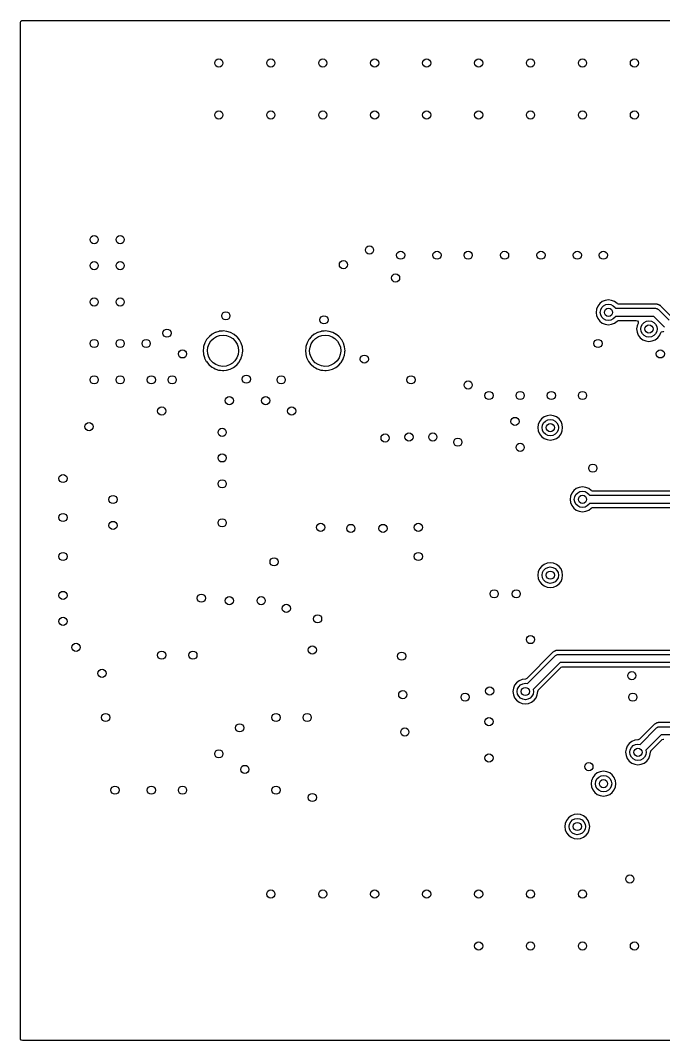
# Model space of a CAD drawing. Extents: x 3.91 to 7.47, y -4.88 to -2.92.
# Drawn here: x 3.907 to 5.145, y -4.88 to -2.915 of the extents above; entities that cross this region are included whole.
import ezdxf

# ---------------------------------------------------------------- set-up
doc = ezdxf.new("R2010")
doc.units = 0
doc.header["$MEASUREMENT"] = 0
doc.layers.add('BLACK', color=7, linetype='CONTINUOUS')

msp = doc.modelspace()

# ---------------------------------------------------------------- linework, layer by layer
at = {"layer": 'BLACK', "linetype": 'CONTINUOUS'}
for p, q in [((3.90657, -2.91931), (3.90731, -2.91702)), ((3.90657, -4.87573), (3.90657, -2.91931)), ((3.90731, -2.91702), (3.90926, -2.9156)), ((3.90926, -2.9156), (3.91047, -2.91541)), ((3.91047, -2.91541), (7.46688, -2.91541)), ((5.02675, -3.45687), (5.02181, -3.46066)), ((5.0325, -3.45448), (5.02675, -3.45687)), ((5.03867, -3.45367), (5.0325, -3.45448)), ((5.04485, -3.45448), (5.03867, -3.45367)), ((5.0506, -3.45687), (5.04485, -3.45448)), ((5.05554, -3.46066), (5.0506, -3.45687)), ((5.01564, -3.47135), (5.01483, -3.47752)), ((5.01802, -3.46559), (5.01564, -3.47135)), ((5.02181, -3.46066), (5.01802, -3.46559)), ((5.02293, -3.47752), (5.0237, -3.47265)), ((5.0237, -3.47265), (5.02593, -3.46826)), ((5.02593, -3.46826), (5.02942, -3.46478)), ((5.02942, -3.46478), (5.03381, -3.46254)), ((5.03381, -3.46254), (5.03867, -3.46177)), ((5.03867, -3.46177), (5.04354, -3.46254)), ((5.04354, -3.46254), (5.04793, -3.46478)), ((5.04793, -3.46478), (5.05142, -3.46826)), ((5.05142, -3.46826), (5.05212, -3.46964)), ((5.05212, -3.46964), (5.1292, -3.46964)), ((5.05561, -3.46075), (5.05554, -3.46066)), ((5.05591, -3.461), (5.05561, -3.46075)), ((5.0582, -3.46175), (5.05591, -3.461)), ((5.13169, -3.46175), (5.0582, -3.46175)), ((5.1292, -3.46964), (5.13049, -3.46994)), ((5.13049, -3.46994), (5.13179, -3.47009)), ((5.13259, -3.46204), (5.13169, -3.46175)), ((5.13179, -3.47009), (5.13218, -3.47033)), ((5.13218, -3.47033), (5.13262, -3.47043)), ((5.13319, -3.46219), (5.13259, -3.46204)), ((5.13262, -3.47043), (5.13364, -3.47125)), ((5.13382, -3.46229), (5.13319, -3.46219)), ((5.13364, -3.47125), (5.13476, -3.47195)), ((5.13412, -3.46233), (5.13382, -3.46229)), ((5.13382, -3.46229), (5.13382, -3.46229)), ((5.13497, -3.46277), (5.13412, -3.46233)), ((5.13476, -3.47195), (5.15558, -3.49277)), ((5.13553, -3.463), (5.13497, -3.46277)), ((5.13644, -3.46329), (5.13553, -3.463)), ((5.13669, -3.46347), (5.13644, -3.46329)), ((5.13721, -3.46385), (5.13669, -3.46347)), ((5.13773, -3.46417), (5.13721, -3.46385)), ((5.13857, -3.4646), (5.13773, -3.46417)), ((5.13946, -3.46549), (5.13857, -3.4646)), ((5.15771, -3.48374), (5.13946, -3.46549)), ((5.13946, -3.46549), (5.13946, -3.46549)), ((5.01483, -3.47752), (5.01486, -3.47777)), ((5.01486, -3.47777), (5.01495, -3.47844)), ((5.01495, -3.47844), (5.01564, -3.48369)), ((5.01564, -3.48369), (5.01802, -3.48944)), ((5.01802, -3.48944), (5.02181, -3.49438)), ((5.02181, -3.49438), (5.02675, -3.49817)), ((5.0237, -3.48238), (5.02293, -3.47752)), ((5.02593, -3.48677), (5.0237, -3.48238)), ((5.02942, -3.49026), (5.02593, -3.48677)), ((5.03381, -3.49249), (5.02942, -3.49026)), ((5.03867, -3.49326), (5.03381, -3.49249)), ((5.04354, -3.49249), (5.03867, -3.49326)), ((5.04793, -3.49026), (5.04354, -3.49249)), ((5.05142, -3.48677), (5.04793, -3.49026)), ((5.0506, -3.49817), (5.05554, -3.49438)), ((5.05212, -3.48539), (5.05142, -3.48677)), ((5.12593, -3.48539), (5.05212, -3.48539)), ((5.05554, -3.49438), (5.05759, -3.49333)), ((5.05554, -3.49438), (5.05554, -3.49438)), ((5.05759, -3.49333), (5.0582, -3.49328)), ((5.0582, -3.49328), (5.09198, -3.49328)), ((5.09198, -3.49328), (5.09427, -3.49403)), ((5.09427, -3.49403), (5.09568, -3.49598)), ((5.09568, -3.49598), (5.09568, -3.49839)), ((5.10742, -3.49678), (5.11181, -3.49454)), ((5.11181, -3.49454), (5.11667, -3.49377)), ((5.11667, -3.49377), (5.12154, -3.49454)), ((5.12154, -3.49454), (5.12593, -3.49678)), ((5.14675, -3.50621), (5.12593, -3.48539)), ((4.28852, -3.51431), (4.28247, -3.5161)), ((4.28941, -3.51405), (4.28852, -3.51431)), ((4.2896, -3.51403), (4.28941, -3.51405)), ((4.29478, -3.51356), (4.2896, -3.51403)), ((4.2896, -3.51403), (4.2896, -3.51403)), ((4.29681, -3.51338), (4.29478, -3.51356)), ((4.297, -3.5134), (4.29681, -3.51338)), ((4.30373, -3.51411), (4.297, -3.5134)), ((4.297, -3.5134), (4.297, -3.5134)), ((4.30421, -3.51415), (4.30373, -3.51411)), ((4.3113, -3.51635), (4.30421, -3.51415)), ((4.48537, -3.51431), (4.47932, -3.5161)), ((4.48626, -3.51405), (4.48537, -3.51431)), ((4.48645, -3.51403), (4.48626, -3.51405)), ((4.49163, -3.51356), (4.48645, -3.51403)), ((4.48645, -3.51403), (4.48645, -3.51403)), ((4.49367, -3.51338), (4.49163, -3.51356)), ((4.49385, -3.5134), (4.49367, -3.51338)), ((4.50059, -3.51411), (4.49385, -3.5134)), ((4.49385, -3.5134), (4.49385, -3.5134)), ((4.50106, -3.51415), (4.50059, -3.51411)), ((4.50815, -3.51635), (4.50106, -3.51415)), ((5.02675, -3.49817), (5.0325, -3.50055)), ((5.0325, -3.50055), (5.03867, -3.50136)), ((5.03867, -3.50136), (5.04485, -3.50055)), ((5.04485, -3.50055), (5.0506, -3.49817)), ((5.09364, -3.50335), (5.09283, -3.50952)), ((5.09283, -3.50952), (5.09364, -3.51569)), ((5.09448, -3.50133), (5.09364, -3.50335)), ((5.09364, -3.51569), (5.09602, -3.52144)), ((5.09558, -3.49867), (5.09448, -3.50133)), ((5.09568, -3.49839), (5.09558, -3.49867)), ((5.10093, -3.50952), (5.1017, -3.50465)), ((5.1017, -3.51438), (5.10093, -3.50952)), ((5.1017, -3.50465), (5.10393, -3.50026)), ((5.10393, -3.51877), (5.1017, -3.51438)), ((5.10393, -3.50026), (5.10742, -3.49678)), ((5.12593, -3.49678), (5.12942, -3.50026)), ((5.12942, -3.50026), (5.13165, -3.50465)), ((5.13165, -3.51438), (5.12942, -3.51877)), ((5.13165, -3.50465), (5.13242, -3.50952)), ((5.13242, -3.50952), (5.13165, -3.51438)), ((5.13933, -3.51661), (5.14089, -3.51478)), ((5.14089, -3.51478), (5.14323, -3.51421)), ((5.14323, -3.51421), (5.1447, -3.51463)), ((5.1447, -3.51463), (5.14482, -3.51469)), ((5.14482, -3.51469), (5.14507, -3.51487)), ((4.26513, -3.52994), (4.26155, -3.53645)), ((4.26575, -3.5292), (4.26513, -3.52994)), ((4.26979, -3.52439), (4.26575, -3.5292)), ((4.26968, -3.53811), (4.2733, -3.53249)), ((4.26991, -3.52425), (4.26979, -3.52439)), ((4.26979, -3.52439), (4.26979, -3.52439)), ((4.27031, -3.52392), (4.26991, -3.52425)), ((4.27555, -3.51971), (4.27031, -3.52392)), ((4.2733, -3.53249), (4.27808, -3.52781)), ((4.2757, -3.51959), (4.27555, -3.51971)), ((4.27555, -3.51971), (4.27555, -3.51971)), ((4.27587, -3.5195), (4.2757, -3.51959)), ((4.28141, -3.51661), (4.27587, -3.5195)), ((4.27587, -3.5195), (4.27587, -3.5195)), ((4.27808, -3.52781), (4.28378, -3.52431)), ((4.28228, -3.51615), (4.28141, -3.51661)), ((4.28247, -3.5161), (4.28228, -3.51615)), ((4.28247, -3.5161), (4.28247, -3.5161)), ((4.28378, -3.52431), (4.29011, -3.52215)), ((4.29011, -3.52215), (4.29676, -3.52145)), ((4.29676, -3.52145), (4.3034, -3.52225)), ((4.3034, -3.52225), (4.3097, -3.52449)), ((4.3097, -3.52449), (4.31535, -3.52807)), ((4.31784, -3.51989), (4.3113, -3.51635)), ((4.31535, -3.52807), (4.32006, -3.53282)), ((4.31799, -3.52001), (4.31784, -3.51989)), ((4.3234, -3.52448), (4.31799, -3.52001)), ((4.31799, -3.52001), (4.31799, -3.52001)), ((4.32006, -3.53282), (4.3236, -3.53849)), ((4.32357, -3.52462), (4.3234, -3.52448)), ((4.32826, -3.53038), (4.32357, -3.52462)), ((4.33175, -3.53694), (4.32826, -3.53038)), ((4.46198, -3.52994), (4.4584, -3.53645)), ((4.4626, -3.5292), (4.46198, -3.52994)), ((4.46664, -3.52439), (4.4626, -3.5292)), ((4.46653, -3.53811), (4.47015, -3.53249)), ((4.46676, -3.52425), (4.46664, -3.52439)), ((4.46664, -3.52439), (4.46664, -3.52439)), ((4.46716, -3.52392), (4.46676, -3.52425)), ((4.4724, -3.51971), (4.46716, -3.52392)), ((4.47015, -3.53249), (4.47493, -3.52781)), ((4.47255, -3.51959), (4.4724, -3.51971)), ((4.4724, -3.51971), (4.4724, -3.51971)), ((4.47272, -3.5195), (4.47255, -3.51959)), ((4.47826, -3.51661), (4.47272, -3.5195)), ((4.47272, -3.5195), (4.47272, -3.5195)), ((4.47493, -3.52781), (4.48063, -3.52431)), ((4.47914, -3.51615), (4.47826, -3.51661)), ((4.47932, -3.5161), (4.47914, -3.51615)), ((4.47932, -3.5161), (4.47932, -3.5161)), ((4.48063, -3.52431), (4.48696, -3.52215)), ((4.48696, -3.52215), (4.49361, -3.52145)), ((4.49361, -3.52145), (4.50025, -3.52225)), ((4.50025, -3.52225), (4.50655, -3.52449)), ((4.50655, -3.52449), (4.5122, -3.52807)), ((4.51469, -3.51989), (4.50815, -3.51635)), ((4.5122, -3.52807), (4.51691, -3.53282)), ((4.51484, -3.52001), (4.51469, -3.51989)), ((4.52025, -3.52448), (4.51484, -3.52001)), ((4.51484, -3.52001), (4.51484, -3.52001)), ((4.51691, -3.53282), (4.52045, -3.53849)), ((4.52042, -3.52462), (4.52025, -3.52448)), ((4.52511, -3.53038), (4.52042, -3.52462)), ((4.5286, -3.53694), (4.52511, -3.53038)), ((5.09602, -3.52144), (5.09981, -3.52638)), ((5.09981, -3.52638), (5.10475, -3.53017)), ((5.10742, -3.52226), (5.10393, -3.51877)), ((5.10475, -3.53017), (5.1105, -3.53255)), ((5.11181, -3.52449), (5.10742, -3.52226)), ((5.1105, -3.53255), (5.11667, -3.53336)), ((5.11667, -3.52526), (5.11181, -3.52449)), ((5.12154, -3.52449), (5.11667, -3.52526)), ((5.11667, -3.53336), (5.12285, -3.53255)), ((5.12593, -3.52226), (5.12154, -3.52449)), ((5.12285, -3.53255), (5.1286, -3.53017)), ((5.12942, -3.51877), (5.12593, -3.52226)), ((5.1286, -3.53017), (5.13354, -3.52638)), ((5.13354, -3.52638), (5.13733, -3.52144)), ((5.13733, -3.52144), (5.13933, -3.51661)), ((4.25856, -3.55017), (4.25848, -3.55092)), ((4.25848, -3.55092), (4.25849, -3.55111)), ((4.25849, -3.55111), (4.25906, -3.55787)), ((4.25894, -3.54677), (4.25856, -3.55017)), ((4.2593, -3.54354), (4.25894, -3.54677)), ((4.26155, -3.53645), (4.2593, -3.54354)), ((4.26655, -3.55103), (4.26739, -3.5444)), ((4.2672, -3.55769), (4.26655, -3.55103)), ((4.26739, -3.5444), (4.26968, -3.53811)), ((4.3236, -3.53849), (4.3258, -3.54481)), ((4.32654, -3.55229), (4.32561, -3.55891)), ((4.3258, -3.54481), (4.32655, -3.55145)), ((4.32655, -3.55145), (4.32654, -3.55229)), ((4.3339, -3.54406), (4.33175, -3.53694)), ((4.33457, -3.55092), (4.3339, -3.54406)), ((4.33422, -3.55559), (4.33461, -3.55252)), ((4.33463, -3.55145), (4.33457, -3.55092)), ((4.33461, -3.55252), (4.33463, -3.55145)), ((4.45541, -3.55017), (4.45533, -3.55092)), ((4.45533, -3.55092), (4.45534, -3.55111)), ((4.45534, -3.55111), (4.45591, -3.55787)), ((4.45579, -3.54677), (4.45541, -3.55017)), ((4.45615, -3.54354), (4.45579, -3.54677)), ((4.4584, -3.53645), (4.45615, -3.54354)), ((4.4634, -3.55103), (4.46424, -3.5444)), ((4.46405, -3.55769), (4.4634, -3.55103)), ((4.46424, -3.5444), (4.46653, -3.53811)), ((4.52045, -3.53849), (4.52265, -3.54481)), ((4.52339, -3.55229), (4.52246, -3.55891)), ((4.52265, -3.54481), (4.5234, -3.55145)), ((4.5234, -3.55145), (4.52339, -3.55229)), ((4.53075, -3.54406), (4.5286, -3.53694)), ((4.53148, -3.55145), (4.53075, -3.54406)), ((4.53107, -3.55559), (4.53146, -3.55252)), ((4.53146, -3.55252), (4.53148, -3.55145)), ((4.25906, -3.55787), (4.2591, -3.55833)), ((4.2591, -3.55833), (4.25915, -3.55851)), ((4.25915, -3.55851), (4.25915, -3.55851)), ((4.25915, -3.55851), (4.26077, -3.56418)), ((4.26077, -3.56418), (4.26115, -3.56547)), ((4.26115, -3.56547), (4.26123, -3.56564)), ((4.26123, -3.56564), (4.26446, -3.57191)), ((4.26446, -3.57191), (4.26446, -3.57191)), ((4.26446, -3.57191), (4.26454, -3.57208)), ((4.26454, -3.57208), (4.26916, -3.5779)), ((4.26932, -3.56404), (4.2672, -3.55769)), ((4.27278, -3.56976), (4.26932, -3.56404)), ((4.27743, -3.57457), (4.27278, -3.56976)), ((4.28302, -3.57823), (4.27743, -3.57457)), ((4.31953, -3.57074), (4.31469, -3.57535)), ((4.32323, -3.56517), (4.31953, -3.57074)), ((4.32293, -3.57888), (4.32673, -3.57448)), ((4.32561, -3.55891), (4.32323, -3.56517)), ((4.32673, -3.57448), (4.32766, -3.5734)), ((4.32766, -3.5734), (4.32795, -3.57291)), ((4.32795, -3.57291), (4.33124, -3.56711)), ((4.33124, -3.56711), (4.33133, -3.56694)), ((4.33124, -3.56711), (4.33124, -3.56711)), ((4.33133, -3.56694), (4.33188, -3.56529)), ((4.33188, -3.56529), (4.33362, -3.56007)), ((4.33362, -3.56007), (4.33368, -3.55989)), ((4.33362, -3.56007), (4.33362, -3.56007)), ((4.33368, -3.55989), (4.33377, -3.5592)), ((4.33377, -3.5592), (4.33422, -3.55559)), ((4.45591, -3.55787), (4.45595, -3.55833)), ((4.45595, -3.55833), (4.456, -3.55851)), ((4.456, -3.55851), (4.456, -3.55851)), ((4.456, -3.55851), (4.45762, -3.56418)), ((4.45762, -3.56418), (4.458, -3.56547)), ((4.458, -3.56547), (4.45808, -3.56564)), ((4.45808, -3.56564), (4.46131, -3.57191)), ((4.46131, -3.57191), (4.46131, -3.57191)), ((4.46131, -3.57191), (4.46139, -3.57208)), ((4.46139, -3.57208), (4.46601, -3.5779)), ((4.46617, -3.56404), (4.46405, -3.55769)), ((4.46963, -3.56976), (4.46617, -3.56404)), ((4.47428, -3.57457), (4.46963, -3.56976)), ((4.47987, -3.57823), (4.47428, -3.57457)), ((4.51638, -3.57074), (4.51154, -3.57535)), ((4.52008, -3.56517), (4.51638, -3.57074)), ((4.51978, -3.57888), (4.52358, -3.57448)), ((4.52246, -3.55891), (4.52008, -3.56517)), ((4.52358, -3.57448), (4.52451, -3.5734)), ((4.52451, -3.5734), (4.5248, -3.57291)), ((4.5248, -3.57291), (4.52786, -3.56752)), ((4.52786, -3.56752), (4.52809, -3.56711)), ((4.52809, -3.56711), (4.52818, -3.56694)), ((4.52809, -3.56711), (4.52809, -3.56711)), ((4.52818, -3.56694), (4.52873, -3.56529)), ((4.52873, -3.56529), (4.53047, -3.56007)), ((4.53047, -3.56007), (4.53053, -3.55989)), ((4.53047, -3.56007), (4.53047, -3.56007)), ((4.53053, -3.55989), (4.53062, -3.5592)), ((4.53062, -3.5592), (4.53107, -3.55559)), ((4.26916, -3.5779), (4.2693, -3.57803)), ((4.2693, -3.57803), (4.2693, -3.57803)), ((4.2693, -3.57803), (4.27467, -3.5826)), ((4.27467, -3.5826), (4.27467, -3.5826)), ((4.27467, -3.5826), (4.27482, -3.58272)), ((4.27482, -3.58272), (4.27498, -3.58281)), ((4.27498, -3.58281), (4.27498, -3.58281)), ((4.27498, -3.58281), (4.27806, -3.58453)), ((4.27806, -3.58453), (4.2813, -3.58635)), ((4.2813, -3.58635), (4.28291, -3.58687)), ((4.28291, -3.58687), (4.28819, -3.58858)), ((4.28929, -3.58056), (4.28302, -3.57823)), ((4.28819, -3.58858), (4.28819, -3.58858)), ((4.28819, -3.58858), (4.28837, -3.58864)), ((4.28837, -3.58864), (4.28856, -3.58867)), ((4.28856, -3.58867), (4.28856, -3.58867)), ((4.28856, -3.58867), (4.29206, -3.58908)), ((4.29592, -3.58145), (4.28929, -3.58056)), ((4.29206, -3.58908), (4.29575, -3.58952)), ((4.29575, -3.58952), (4.29594, -3.58951)), ((4.30258, -3.58084), (4.29592, -3.58145)), ((4.29594, -3.58951), (4.29837, -3.58932)), ((4.29594, -3.58951), (4.29594, -3.58951)), ((4.29837, -3.58932), (4.30316, -3.58895)), ((4.30894, -3.57877), (4.30258, -3.58084)), ((4.30316, -3.58895), (4.31032, -3.58695)), ((4.31469, -3.57535), (4.30894, -3.57877)), ((4.31032, -3.58695), (4.31695, -3.5836)), ((4.31695, -3.5836), (4.32281, -3.57903)), ((4.32281, -3.57903), (4.32293, -3.57888)), ((4.32293, -3.57888), (4.32293, -3.57888)), ((4.46601, -3.5779), (4.46615, -3.57803)), ((4.46615, -3.57803), (4.46615, -3.57803)), ((4.46615, -3.57803), (4.47152, -3.5826)), ((4.47152, -3.5826), (4.47152, -3.5826)), ((4.47152, -3.5826), (4.47167, -3.58272)), ((4.47167, -3.58272), (4.47183, -3.58281)), ((4.47183, -3.58281), (4.47183, -3.58281)), ((4.47183, -3.58281), (4.47491, -3.58453)), ((4.47491, -3.58453), (4.47816, -3.58635)), ((4.47816, -3.58635), (4.47976, -3.58687)), ((4.47976, -3.58687), (4.48504, -3.58858)), ((4.48614, -3.58056), (4.47987, -3.57823)), ((4.48504, -3.58858), (4.48504, -3.58858)), ((4.48504, -3.58858), (4.48522, -3.58864)), ((4.48522, -3.58864), (4.48541, -3.58867)), ((4.48541, -3.58867), (4.48541, -3.58867)), ((4.48541, -3.58867), (4.48891, -3.58908)), ((4.49277, -3.58145), (4.48614, -3.58056)), ((4.48891, -3.58908), (4.4926, -3.58952)), ((4.4926, -3.58952), (4.49279, -3.58951)), ((4.49943, -3.58084), (4.49277, -3.58145)), ((4.49279, -3.58951), (4.49522, -3.58932)), ((4.49279, -3.58951), (4.49279, -3.58951)), ((4.49522, -3.58932), (4.50001, -3.58895)), ((4.50579, -3.57877), (4.49943, -3.58084)), ((4.50001, -3.58895), (4.50717, -3.58695)), ((4.51154, -3.57535), (4.50579, -3.57877)), ((4.50717, -3.58695), (4.5138, -3.5836)), ((4.5138, -3.5836), (4.51966, -3.57903)), ((4.51966, -3.57903), (4.51978, -3.57888)), ((4.51978, -3.57888), (4.51978, -3.57888)), ((4.90602, -3.68759), (4.90364, -3.69335)), ((4.90981, -3.68266), (4.90602, -3.68759)), ((4.91475, -3.67887), (4.90981, -3.68266)), ((4.9117, -3.69465), (4.91393, -3.69026)), ((4.91393, -3.69026), (4.91742, -3.68678)), ((4.9205, -3.67648), (4.91475, -3.67887)), ((4.91742, -3.68678), (4.92181, -3.68454)), ((4.92667, -3.67567), (4.9205, -3.67648)), ((4.92181, -3.68454), (4.92667, -3.68377)), ((4.93285, -3.67648), (4.92667, -3.67567)), ((4.92667, -3.68377), (4.93154, -3.68454)), ((4.93154, -3.68454), (4.93593, -3.68678)), ((4.9386, -3.67887), (4.93285, -3.67648)), ((4.93593, -3.68678), (4.93942, -3.69026)), ((4.94354, -3.68266), (4.9386, -3.67887)), ((4.93942, -3.69026), (4.94165, -3.69465)), ((4.94733, -3.68759), (4.94354, -3.68266)), ((4.94971, -3.69335), (4.94733, -3.68759)), ((4.90364, -3.69335), (4.90283, -3.69952)), ((4.90283, -3.69952), (4.90364, -3.70569)), ((4.90364, -3.70569), (4.90602, -3.71144)), ((4.90602, -3.71144), (4.90981, -3.71638)), ((4.91093, -3.69952), (4.9117, -3.69465)), ((4.9117, -3.70438), (4.91093, -3.69952)), ((4.91393, -3.70877), (4.9117, -3.70438)), ((4.91742, -3.71226), (4.91393, -3.70877)), ((4.92181, -3.71449), (4.91742, -3.71226)), ((4.93593, -3.71226), (4.93154, -3.71449)), ((4.93942, -3.70877), (4.93593, -3.71226)), ((4.94165, -3.70438), (4.93942, -3.70877)), ((4.94165, -3.69465), (4.94242, -3.69952)), ((4.94242, -3.69952), (4.94165, -3.70438)), ((4.94354, -3.71638), (4.94733, -3.71144)), ((4.94733, -3.71144), (4.94971, -3.70569)), ((4.95052, -3.69952), (4.94971, -3.69335)), ((4.94971, -3.70569), (4.95052, -3.69952)), ((4.90981, -3.71638), (4.91475, -3.72017)), ((4.91475, -3.72017), (4.9205, -3.72255)), ((4.9205, -3.72255), (4.92667, -3.72336)), ((4.92667, -3.71526), (4.92181, -3.71449)), ((4.93154, -3.71449), (4.92667, -3.71526)), ((4.92667, -3.72336), (4.93285, -3.72255)), ((4.93285, -3.72255), (4.9386, -3.72017)), ((4.9386, -3.72017), (4.94354, -3.71638)), ((4.96802, -3.82559), (4.96564, -3.83135)), ((4.97181, -3.82066), (4.96802, -3.82559)), ((4.97675, -3.81687), (4.97181, -3.82066)), ((4.9737, -3.83265), (4.97593, -3.82826)), ((4.97593, -3.82826), (4.97942, -3.82478)), ((4.9825, -3.81448), (4.97675, -3.81687)), ((4.97942, -3.82478), (4.98381, -3.82254)), ((4.98867, -3.81367), (4.9825, -3.81448)), ((4.98381, -3.82254), (4.98867, -3.82177)), ((4.99485, -3.81448), (4.98867, -3.81367)), ((4.98867, -3.82177), (4.99354, -3.82254)), ((4.99354, -3.82254), (4.99793, -3.82478)), ((5.0006, -3.81687), (4.99485, -3.81448)), ((4.99793, -3.82478), (5.00142, -3.82826)), ((5.00554, -3.82066), (5.0006, -3.81687)), ((5.00142, -3.82826), (5.00212, -3.82964)), ((5.00212, -3.82964), (5.93541, -3.82964)), ((5.00561, -3.82075), (5.00554, -3.82066)), ((5.00591, -3.821), (5.00561, -3.82075)), ((5.0082, -3.82175), (5.00591, -3.821)), ((5.93053, -3.82175), (5.0082, -3.82175)), ((4.96564, -3.83135), (4.96483, -3.83752)), ((4.96483, -3.83752), (4.96564, -3.84369)), ((4.96564, -3.84369), (4.96802, -3.84944)), ((4.96802, -3.84944), (4.97181, -3.85438)), ((4.97293, -3.83752), (4.9737, -3.83265)), ((4.9737, -3.84238), (4.97293, -3.83752)), ((4.97593, -3.84677), (4.9737, -3.84238)), ((4.97942, -3.85026), (4.97593, -3.84677)), ((5.00142, -3.84677), (4.99793, -3.85026)), ((5.00212, -3.84539), (5.00142, -3.84677)), ((5.93867, -3.84539), (5.00212, -3.84539)), ((4.97181, -3.85438), (4.97675, -3.85817)), ((4.97675, -3.85817), (4.9825, -3.86055)), ((4.98381, -3.85249), (4.97942, -3.85026)), ((4.9825, -3.86055), (4.98867, -3.86136)), ((4.98867, -3.85326), (4.98381, -3.85249)), ((4.99354, -3.85249), (4.98867, -3.85326)), ((4.98867, -3.86136), (4.99485, -3.86055)), ((4.99793, -3.85026), (4.99354, -3.85249)), ((4.99485, -3.86055), (5.0006, -3.85817)), ((5.0006, -3.85817), (5.00554, -3.85438)), ((5.00554, -3.85438), (5.00759, -3.85333)), ((5.00554, -3.85438), (5.00554, -3.85438)), ((5.00759, -3.85333), (5.0082, -3.85328)), ((5.0082, -3.85328), (5.94117, -3.85328)), ((4.90981, -3.96666), (4.90602, -3.97159)), ((4.91475, -3.96287), (4.90981, -3.96666)), ((4.9205, -3.96048), (4.91475, -3.96287)), ((4.92667, -3.95967), (4.9205, -3.96048)), ((4.93285, -3.96048), (4.92667, -3.95967)), ((4.9386, -3.96287), (4.93285, -3.96048)), ((4.94354, -3.96666), (4.9386, -3.96287)), ((4.94733, -3.97159), (4.94354, -3.96666)), ((4.90364, -3.97735), (4.90283, -3.98352)), ((4.90283, -3.98352), (4.90364, -3.98969)), ((4.90602, -3.97159), (4.90364, -3.97735)), ((4.91093, -3.98352), (4.9117, -3.97865)), ((4.9117, -3.98838), (4.91093, -3.98352)), ((4.9117, -3.97865), (4.91393, -3.97426)), ((4.91393, -3.97426), (4.91742, -3.97078)), ((4.91742, -3.97078), (4.92181, -3.96854)), ((4.92181, -3.96854), (4.92667, -3.96777)), ((4.92667, -3.96777), (4.93154, -3.96854)), ((4.93154, -3.96854), (4.93593, -3.97078)), ((4.93593, -3.97078), (4.93942, -3.97426)), ((4.93942, -3.97426), (4.94165, -3.97865)), ((4.94165, -3.97865), (4.94242, -3.98352)), ((4.94242, -3.98352), (4.94165, -3.98838)), ((4.94971, -3.97735), (4.94733, -3.97159)), ((4.95052, -3.98352), (4.94971, -3.97735)), ((4.94971, -3.98969), (4.95052, -3.98352)), ((4.90364, -3.98969), (4.90602, -3.99544)), ((4.90602, -3.99544), (4.90981, -4.00038)), ((4.90981, -4.00038), (4.91475, -4.00417)), ((4.91393, -3.99277), (4.9117, -3.98838)), ((4.91742, -3.99626), (4.91393, -3.99277)), ((4.91475, -4.00417), (4.9205, -4.00655)), ((4.92181, -3.99849), (4.91742, -3.99626)), ((4.9205, -4.00655), (4.92667, -4.00736)), ((4.92667, -3.99926), (4.92181, -3.99849)), ((4.93154, -3.99849), (4.92667, -3.99926)), ((4.92667, -4.00736), (4.93285, -4.00655)), ((4.93593, -3.99626), (4.93154, -3.99849)), ((4.93285, -4.00655), (4.9386, -4.00417)), ((4.93942, -3.99277), (4.93593, -3.99626)), ((4.9386, -4.00417), (4.94354, -4.00038)), ((4.94165, -3.98838), (4.93942, -3.99277)), ((4.94354, -4.00038), (4.94733, -3.99544)), ((4.94733, -3.99544), (4.94971, -3.98969)), ((4.93188, -4.13201), (4.88133, -4.18256)), ((4.88266, -4.1924), (4.93659, -4.13846)), ((4.93277, -4.13112), (4.93188, -4.13201)), ((4.93188, -4.13201), (4.93188, -4.13201)), ((4.93361, -4.13069), (4.93277, -4.13112)), ((4.93414, -4.13037), (4.93361, -4.13069)), ((4.93466, -4.13), (4.93414, -4.13037)), ((4.9349, -4.12982), (4.93466, -4.13)), ((4.93581, -4.12952), (4.9349, -4.12982)), ((4.93637, -4.12929), (4.93581, -4.12952)), ((4.93722, -4.12886), (4.93637, -4.12929)), ((4.93659, -4.13846), (4.93771, -4.13776)), ((4.93752, -4.12881), (4.93722, -4.12886)), ((4.93816, -4.12871), (4.93752, -4.12881)), ((4.93752, -4.12881), (4.93752, -4.12881)), ((4.93771, -4.13776), (4.93874, -4.13694)), ((4.93875, -4.12857), (4.93816, -4.12871)), ((4.93874, -4.13694), (4.93918, -4.13684)), ((4.93965, -4.12827), (4.93875, -4.12857)), ((4.93918, -4.13684), (4.93956, -4.1366)), ((4.93956, -4.1366), (4.94087, -4.13646)), ((5.72401, -4.12827), (4.93965, -4.12827)), ((4.94087, -4.13646), (4.94215, -4.13617)), ((4.94215, -4.13617), (5.72889, -4.13617)), ((4.94541, -4.15191), (4.89379, -4.20353)), ((4.90363, -4.20486), (4.94754, -4.16095)), ((5.73215, -4.15191), (4.94541, -4.15191)), ((4.94754, -4.16095), (4.94969, -4.15986)), ((4.94969, -4.15986), (4.9503, -4.15981)), ((4.9503, -4.15981), (5.73465, -4.15981)), ((4.87867, -4.18367), (4.8725, -4.18448)), ((4.8788, -4.18369), (4.87867, -4.18367)), ((4.87918, -4.18366), (4.8788, -4.18369)), ((4.88133, -4.18256), (4.87918, -4.18366)), ((4.85564, -4.20135), (4.85483, -4.20752)), ((4.85802, -4.19559), (4.85564, -4.20135)), ((4.86181, -4.19066), (4.85802, -4.19559)), ((4.86675, -4.18687), (4.86181, -4.19066)), ((4.86293, -4.20752), (4.8637, -4.20265)), ((4.8637, -4.20265), (4.86593, -4.19826)), ((4.86593, -4.19826), (4.86942, -4.19478)), ((4.8725, -4.18448), (4.86675, -4.18687)), ((4.86942, -4.19478), (4.87381, -4.19254)), ((4.87381, -4.19254), (4.87867, -4.19177)), ((4.87867, -4.19177), (4.88266, -4.1924)), ((4.85483, -4.20752), (4.85564, -4.21369)), ((4.85564, -4.21369), (4.85802, -4.21944)), ((4.85802, -4.21944), (4.86181, -4.22438)), ((4.8637, -4.21238), (4.86293, -4.20752)), ((4.86593, -4.21677), (4.8637, -4.21238)), ((4.86942, -4.22026), (4.86593, -4.21677)), ((4.87381, -4.22249), (4.86942, -4.22026)), ((4.87867, -4.22326), (4.87381, -4.22249)), ((4.88354, -4.22249), (4.87867, -4.22326)), ((4.88793, -4.22026), (4.88354, -4.22249)), ((4.89142, -4.21677), (4.88793, -4.22026)), ((4.89365, -4.21238), (4.89142, -4.21677)), ((4.89442, -4.20752), (4.89365, -4.21238)), ((4.89379, -4.20353), (4.89442, -4.20752)), ((4.89554, -4.22438), (4.89933, -4.21944)), ((4.89933, -4.21944), (4.90171, -4.21369)), ((4.90171, -4.21369), (4.90252, -4.20752)), ((4.90252, -4.20752), (4.90323, -4.20533)), ((4.90252, -4.20752), (4.90252, -4.20752)), ((4.90323, -4.20533), (4.90363, -4.20486)), ((4.86181, -4.22438), (4.86675, -4.22817)), ((4.86675, -4.22817), (4.8725, -4.23055)), ((4.8725, -4.23055), (4.87867, -4.23136)), ((4.87867, -4.23136), (4.88485, -4.23055)), ((4.88485, -4.23055), (4.8906, -4.22817)), ((4.8906, -4.22817), (4.89554, -4.22438)), ((5.12656, -4.27119), (5.09818, -4.29957)), ((5.09951, -4.30941), (5.13127, -4.27764)), ((5.12745, -4.27031), (5.12656, -4.27119)), ((5.12656, -4.27119), (5.12656, -4.27119)), ((5.12772, -4.27017), (5.12745, -4.27031)), ((5.12829, -4.26987), (5.12772, -4.27017)), ((5.12772, -4.27017), (5.12772, -4.27017)), ((5.12881, -4.26955), (5.12829, -4.26987)), ((5.12958, -4.269), (5.12881, -4.26955)), ((5.12987, -4.2689), (5.12958, -4.269)), ((5.13049, -4.2687), (5.12987, -4.2689)), ((5.12987, -4.2689), (5.12987, -4.2689)), ((5.13105, -4.26847), (5.13049, -4.2687)), ((5.1319, -4.26804), (5.13105, -4.26847)), ((5.13127, -4.27764), (5.13239, -4.27694)), ((5.1322, -4.26799), (5.1319, -4.26804)), ((5.13283, -4.26789), (5.1322, -4.26799)), ((5.1322, -4.26799), (5.1322, -4.26799)), ((5.13239, -4.27694), (5.13341, -4.27613)), ((5.13343, -4.26775), (5.13283, -4.26789)), ((5.13341, -4.27613), (5.13386, -4.27602)), ((5.13433, -4.26745), (5.13343, -4.26775)), ((5.13386, -4.27602), (5.13424, -4.27578)), ((5.13424, -4.27578), (5.13555, -4.27564)), ((5.67483, -4.26745), (5.13433, -4.26745)), ((5.13555, -4.27564), (5.13683, -4.27535)), ((5.13683, -4.27535), (5.67971, -4.27535)), ((5.08935, -4.30149), (5.0836, -4.30387)), ((5.09553, -4.30068), (5.08935, -4.30149)), ((5.09565, -4.30069), (5.09553, -4.30068)), ((5.09603, -4.30066), (5.09565, -4.30069)), ((5.09818, -4.29957), (5.09603, -4.30066)), ((5.14009, -4.29109), (5.11064, -4.32054)), ((5.12048, -4.32187), (5.14222, -4.30013)), ((5.68297, -4.29109), (5.14009, -4.29109)), ((5.14222, -4.30013), (5.14437, -4.29904)), ((5.14437, -4.29904), (5.14498, -4.29899)), ((5.07246, -4.31861), (5.07176, -4.32392)), ((5.07249, -4.31835), (5.07246, -4.31861)), ((5.07487, -4.3126), (5.07249, -4.31835)), ((5.07866, -4.30766), (5.07487, -4.3126)), ((5.0836, -4.30387), (5.07866, -4.30766)), ((5.07978, -4.32452), (5.08055, -4.31966)), ((5.08055, -4.31966), (5.08278, -4.31527)), ((5.08278, -4.31527), (5.08627, -4.31178)), ((5.08627, -4.31178), (5.09066, -4.30955)), ((5.09066, -4.30955), (5.09553, -4.30878)), ((5.09553, -4.30878), (5.09951, -4.30941)), ((5.11064, -4.32054), (5.11127, -4.32452)), ((5.07176, -4.32392), (5.07168, -4.32452)), ((5.07168, -4.32452), (5.07249, -4.3307)), ((5.07249, -4.3307), (5.07487, -4.33645)), ((5.07487, -4.33645), (5.07866, -4.34139)), ((5.08055, -4.32939), (5.07978, -4.32452)), ((5.08278, -4.33378), (5.08055, -4.32939)), ((5.08627, -4.33727), (5.08278, -4.33378)), ((5.09066, -4.3395), (5.08627, -4.33727)), ((5.09553, -4.34027), (5.09066, -4.3395)), ((5.10039, -4.3395), (5.09553, -4.34027)), ((5.10478, -4.33727), (5.10039, -4.3395)), ((5.10827, -4.33378), (5.10478, -4.33727)), ((5.1105, -4.32939), (5.10827, -4.33378)), ((5.11127, -4.32452), (5.1105, -4.32939)), ((5.11239, -4.34139), (5.11618, -4.33645)), ((5.11618, -4.33645), (5.11856, -4.3307)), ((5.11856, -4.3307), (5.11937, -4.32452)), ((5.11937, -4.32452), (5.12008, -4.32233)), ((5.11937, -4.32452), (5.11937, -4.32452)), ((5.12008, -4.32233), (5.12048, -4.32187)), ((5.07866, -4.34139), (5.0836, -4.34518)), ((5.0836, -4.34518), (5.08935, -4.34756)), ((5.08935, -4.34756), (5.09553, -4.34837)), ((5.09553, -4.34837), (5.1017, -4.34756)), ((5.1017, -4.34756), (5.10745, -4.34518)), ((5.10745, -4.34518), (5.11239, -4.34139)), ((5.00615, -4.37883), (5.00534, -4.385)), ((5.0065, -4.378), (5.00615, -4.37883)), ((5.00844, -4.37332), (5.0065, -4.378)), ((5.00854, -4.37308), (5.00844, -4.37332)), ((5.01233, -4.36814), (5.00854, -4.37308)), ((5.01726, -4.36435), (5.01233, -4.36814)), ((5.01344, -4.385), (5.01421, -4.38014)), ((5.01421, -4.38014), (5.01645, -4.37575)), ((5.01645, -4.37575), (5.01993, -4.37226)), ((5.02301, -4.36197), (5.01726, -4.36435)), ((5.01993, -4.37226), (5.02432, -4.37003)), ((5.02919, -4.36116), (5.02301, -4.36197)), ((5.02432, -4.37003), (5.02919, -4.36926)), ((5.03536, -4.36197), (5.02919, -4.36116)), ((5.02919, -4.36926), (5.03405, -4.37003)), ((5.03405, -4.37003), (5.03844, -4.37226)), ((5.04111, -4.36435), (5.03536, -4.36197)), ((5.03844, -4.37226), (5.04193, -4.37575)), ((5.04605, -4.36814), (5.04111, -4.36435)), ((5.04193, -4.37575), (5.04416, -4.38014)), ((5.04416, -4.38014), (5.04493, -4.385)), ((5.04984, -4.37308), (5.04605, -4.36814)), ((5.04994, -4.37332), (5.04984, -4.37308)), ((5.05187, -4.378), (5.04994, -4.37332)), ((5.05222, -4.37883), (5.05187, -4.378)), ((5.05303, -4.385), (5.05222, -4.37883)), ((5.00534, -4.385), (5.00537, -4.38526)), ((5.00537, -4.38526), (5.00539, -4.3854)), ((5.00539, -4.3854), (5.00615, -4.39118)), ((5.00615, -4.39118), (5.00854, -4.39693)), ((5.00854, -4.39693), (5.01233, -4.40187)), ((5.01421, -4.38987), (5.01344, -4.385)), ((5.01645, -4.39426), (5.01421, -4.38987)), ((5.01993, -4.39775), (5.01645, -4.39426)), ((5.02432, -4.39998), (5.01993, -4.39775)), ((5.03844, -4.39775), (5.03405, -4.39998)), ((5.04193, -4.39426), (5.03844, -4.39775)), ((5.04416, -4.38987), (5.04193, -4.39426)), ((5.04493, -4.385), (5.04416, -4.38987)), ((5.04605, -4.40187), (5.04984, -4.39693)), ((5.04984, -4.39693), (5.05222, -4.39118)), ((5.05222, -4.39118), (5.05298, -4.3854)), ((5.05298, -4.3854), (5.053, -4.38526)), ((5.053, -4.38526), (5.05303, -4.385)), ((5.01233, -4.40187), (5.01726, -4.40566)), ((5.01726, -4.40566), (5.02301, -4.40804)), ((5.02301, -4.40804), (5.02919, -4.40885)), ((5.02919, -4.40075), (5.02432, -4.39998)), ((5.03405, -4.39998), (5.02919, -4.40075)), ((5.02919, -4.40885), (5.03536, -4.40804)), ((5.03536, -4.40804), (5.04111, -4.40566)), ((5.04111, -4.40566), (5.04605, -4.40187)), ((4.95802, -4.45559), (4.95564, -4.46135)), ((4.96181, -4.45066), (4.95802, -4.45559)), ((4.96675, -4.44687), (4.96181, -4.45066)), ((4.9637, -4.46265), (4.96593, -4.45826)), ((4.96593, -4.45826), (4.96942, -4.45478)), ((4.9725, -4.44448), (4.96675, -4.44687)), ((4.96942, -4.45478), (4.97381, -4.45254)), ((4.97867, -4.44367), (4.9725, -4.44448)), ((4.97381, -4.45254), (4.97867, -4.45177)), ((4.98485, -4.44448), (4.97867, -4.44367)), ((4.97867, -4.45177), (4.98354, -4.45254)), ((4.98354, -4.45254), (4.98793, -4.45478)), ((4.9906, -4.44687), (4.98485, -4.44448)), ((4.98793, -4.45478), (4.99142, -4.45826)), ((4.99554, -4.45066), (4.9906, -4.44687)), ((4.99142, -4.45826), (4.99365, -4.46265)), ((4.99933, -4.45559), (4.99554, -4.45066)), ((5.00171, -4.46135), (4.99933, -4.45559)), ((4.95564, -4.46135), (4.95483, -4.46752)), ((4.95483, -4.46752), (4.95564, -4.47369)), ((4.95564, -4.47369), (4.95802, -4.47944)), ((4.96293, -4.46752), (4.9637, -4.46265)), ((4.9637, -4.47238), (4.96293, -4.46752)), ((4.96593, -4.47677), (4.9637, -4.47238)), ((4.96942, -4.48026), (4.96593, -4.47677)), ((4.99142, -4.47677), (4.98793, -4.48026)), ((4.99365, -4.47238), (4.99142, -4.47677)), ((4.99365, -4.46265), (4.99442, -4.46752)), ((4.99442, -4.46752), (4.99365, -4.47238)), ((4.99933, -4.47944), (5.00171, -4.47369)), ((5.00252, -4.46752), (5.00171, -4.46135)), ((5.00171, -4.47369), (5.00252, -4.46752)), ((4.95802, -4.47944), (4.96181, -4.48438)), ((4.96181, -4.48438), (4.96675, -4.48817)), ((4.96675, -4.48817), (4.9725, -4.49055)), ((4.97381, -4.48249), (4.96942, -4.48026)), ((4.9725, -4.49055), (4.97867, -4.49136)), ((4.97867, -4.48326), (4.97381, -4.48249)), ((4.98354, -4.48249), (4.97867, -4.48326)), ((4.97867, -4.49136), (4.98485, -4.49055)), ((4.98793, -4.48026), (4.98354, -4.48249)), ((4.98485, -4.49055), (4.9906, -4.48817)), ((4.9906, -4.48817), (4.99554, -4.48438)), ((4.99554, -4.48438), (4.99933, -4.47944)), ((3.90676, -4.87693), (3.90657, -4.87573)), ((3.90818, -4.87888), (3.90676, -4.87693)), ((3.91047, -4.87962), (3.90818, -4.87888)), ((7.46688, -4.87962), (3.91047, -4.87962))]:
    msp.add_line(p, q, dxfattribs=at)
at = {"layer": 'BLACK'}
for centre in [(4.28867, -2.99752), (4.38867, -2.99752), (4.48867, -2.99752), (4.58867, -2.99752), (4.68867, -2.99752), (4.78867, -2.99752), (4.88867, -2.99752), (4.98867, -2.99752), (5.08867, -2.99752), (4.28867, -3.09752), (4.38867, -3.09752), (4.48867, -3.09752), (4.58867, -3.09752), (4.68867, -3.09752), (4.78867, -3.09752), (4.88867, -3.09752), (4.98867, -3.09752), (5.08867, -3.09752), (4.04867, -3.33752), (4.09867, -3.33752), (4.57867, -3.35752), (4.52844, -3.38571), (4.63867, -3.36752), (4.70867, -3.36752), (4.76867, -3.36752), (4.83867, -3.36752), (4.90867, -3.36752), (4.97867, -3.36752), (5.02867, -3.36752), (4.04867, -3.38752), (4.09867, -3.38752), (4.62883, -3.4113), (4.04867, -3.45752), (4.09867, -3.45752), (4.30206, -3.48413), (5.03867, -3.47752), (4.49104, -3.492), (4.18867, -3.51752), (5.11667, -3.50952), (4.04867, -3.53752), (4.09867, -3.53752), (4.14867, -3.53752), (5.01867, -3.53752), (4.21867, -3.55752), (5.13867, -3.55752), (4.56867, -3.56752), (4.04867, -3.60752), (4.09867, -3.60752), (4.15867, -3.60752), (4.19867, -3.60752), (4.34143, -3.60618), (4.40867, -3.60752), (4.65867, -3.60752), (4.76867, -3.61752), (4.80867, -3.63752), (4.86867, -3.63752), (4.92867, -3.63752), (4.98867, -3.63752), (4.30867, -3.64752), (4.37867, -3.64752), (4.17867, -3.66752), (4.42867, -3.66752), (4.03867, -3.69752), (4.85867, -3.68752), (4.92667, -3.69952), (4.29495, -3.70852), (4.60867, -3.71952), (4.65467, -3.71752), (4.70067, -3.71752), (4.74867, -3.72752), (4.86867, -3.73752), (4.29497, -3.75775), (5.00867, -3.77752), (3.98867, -3.79752), (4.29497, -3.80775), (4.08497, -3.83775), (4.98867, -3.83752), (3.98867, -3.87252), (4.08497, -3.88775), (4.29497, -3.88275), (4.48467, -3.89152), (4.54267, -3.89352), (4.60467, -3.89352), (4.67267, -3.89152), (3.98867, -3.94752), (4.67267, -3.94752), (4.39497, -3.95775), (4.92667, -3.98352), (3.98867, -4.02252), (4.25497, -4.02775), (4.30867, -4.03275), (4.36997, -4.03275), (4.81867, -4.01956), (4.86112, -4.01956), (4.41867, -4.04752), (3.98867, -4.07252), (4.47867, -4.06752), (4.88867, -4.10752), (4.01367, -4.12252), (4.46867, -4.12752), (4.17867, -4.13752), (4.23867, -4.13752), (4.64067, -4.13952), (4.06367, -4.17252), (5.08356, -4.17704), (4.80993, -4.20657), (4.87867, -4.20752), (4.64267, -4.21352), (4.76269, -4.21838), (5.08553, -4.21838), (4.07067, -4.25752), (4.39867, -4.25752), (4.45867, -4.25752), (4.80867, -4.26552), (4.32867, -4.27752), (4.64667, -4.28552), (4.28867, -4.32752), (5.09553, -4.32452), (4.80867, -4.33552), (4.33867, -4.35752), (5.00104, -4.35208), (5.02919, -4.385), (4.08867, -4.39752), (4.15867, -4.39752), (4.21867, -4.39752), (4.39867, -4.39752), (4.46867, -4.41152), (4.97867, -4.46752), (5.07978, -4.56862), (4.38867, -4.59752), (4.48867, -4.59752), (4.58867, -4.59752), (4.68867, -4.59752), (4.78867, -4.59752), (4.88867, -4.59752), (4.98867, -4.59752), (4.78867, -4.69752), (4.88867, -4.69752), (4.98867, -4.69752), (5.08867, -4.69752)]:
    msp.add_circle(centre, 0.00787, dxfattribs=at)

doc.saveas('drawing.dxf')
